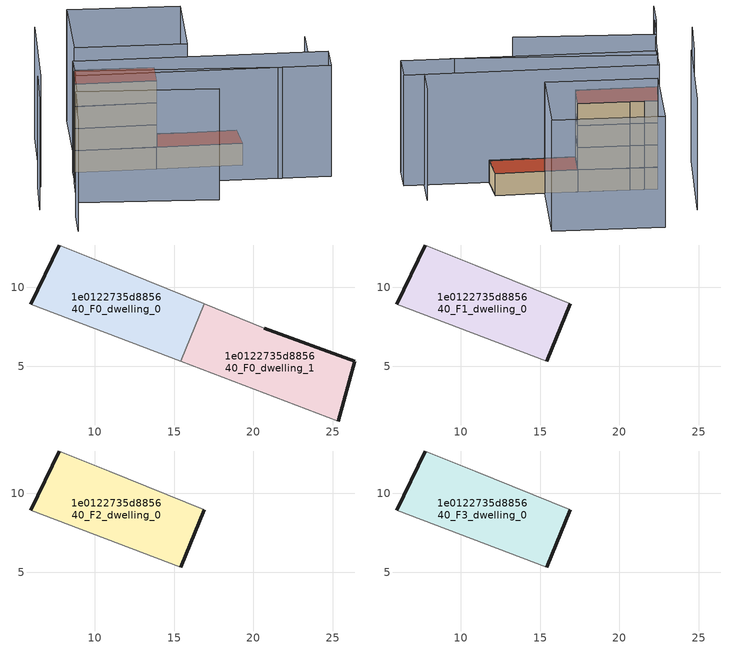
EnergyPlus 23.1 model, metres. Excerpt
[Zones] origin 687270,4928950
1e0122735d885640_F0_dwelling_0
 floor ground (EU_floor_Construction): 15.42,5.33 16.89,8.96 10.9,11.38 9.33,12.01 7.77,12.66 5.98,8.92 z0
 wall outside (EU_wall_Construction): 5.98,8.92 7.77,12.66 z0:3
 wall adiabatic (EU_wall_Construction): 15.42,5.33 5.98,8.92 / 7.77,12.66 9.33,12.01 10.9,11.38 16.89,8.96 z0:3
 wall to 1e0122735d885640_F0_dwelling_1 (EU_wall_Construction): 16.89,8.96 15.42,5.33 z0:3
1e0122735d885640_F0_dwelling_1
 floor ground (EU_floor_Construction): 25.33,1.57 26.37,5.34 20.68,7.42 16.89,8.96 15.42,5.33 z0
 wall outside (EU_wall_Construction): 20.68,7.42 26.37,5.34 25.33,1.57 z0:3
 wall adiabatic (EU_wall_Construction): 16.89,8.96 20.68,7.42 / 25.33,1.57 15.42,5.33 z0:3
 roof outside (EU_roof_Construction): 26.37,5.34 25.33,1.57 15.42,5.33 16.89,8.96 20.68,7.42 z3
1e0122735d885640_F1_dwelling_0
 floor to 1e0122735d885640_F0_dwelling_0 (EU_floor_Construction): 15.42,5.33 16.89,8.96 10.9,11.38 9.33,12.01 7.77,12.66 5.98,8.92 z3
 wall outside (EU_wall_Construction): 5.98,8.92 7.77,12.66 / 16.89,8.96 15.42,5.33 z3:6
 wall adiabatic (EU_wall_Construction): 15.42,5.33 5.98,8.92 / 7.77,12.66 9.33,12.01 10.9,11.38 16.89,8.96 z3:6
1e0122735d885640_F2_dwelling_0
 floor to 1e0122735d885640_F1_dwelling_0 (EU_floor_Construction): 15.42,5.33 16.89,8.96 10.9,11.38 9.33,12.01 7.77,12.66 5.98,8.92 z6
 wall outside (EU_wall_Construction): 5.98,8.92 7.77,12.66 / 16.89,8.96 15.42,5.33 z6:9
 wall adiabatic (EU_wall_Construction): 15.42,5.33 5.98,8.92 / 7.77,12.66 9.33,12.01 10.9,11.38 16.89,8.96 z6:9
1e0122735d885640_F3_dwelling_0
 floor to 1e0122735d885640_F2_dwelling_0 (EU_floor_Construction): 15.42,5.33 16.89,8.96 10.9,11.38 9.33,12.01 7.77,12.66 5.98,8.92 z9
 wall outside (EU_wall_Construction): 5.98,8.92 7.77,12.66 / 16.89,8.96 15.42,5.33 z9:12
 wall adiabatic (EU_wall_Construction): 15.42,5.33 5.98,8.92 / 7.77,12.66 9.33,12.01 10.9,11.38 16.89,8.96 z9:12
 roof outside (EU_roof_Construction): 16.89,8.96 15.42,5.33 5.98,8.92 7.77,12.66 9.33,12.01 10.9,11.38 z12
shading: -1.21,-6.12 0.37,-2.3 / 0.57,-2.38 2.23,1.3 / 2.23,1.3 18.23,-5.92 / 2.28,1.21 4.72,6.58 / 4.72,6.58 27.92,-3.93 / 32.73,-1.37 34.36,2.64 / 0.12,7.43 -2.69,1.4 / 6.18,20.13 0.43,7.24 / 33.54,-6.13 4.31,5.43 / 4.31,5.43 5.84,9.28 / 5.84,9.28 35.06,-2.28 / 35.06,-2.28 33.54,-6.13 / 20.66,7.37 7.77,12.66 / 7.77,12.66 11.91,22.74 / 11.91,22.74 24.8,17.45 / 24.8,17.45 20.66,7.37 z0:15
[Building]
EU S2 Campaign: North Axis=0; Terrain=City; Solar Distribution=FullExterior
[Site:Location]
Bologna: Latitude=44.5; Longitude=11.25; Time Zone=1; Elevation=37
[SizingPeriod:WeatherFileDays]
AnnualSizingPeriod: Begin Month=1; Begin Day of Month=1; End Month=12; End Day of Month=31; Day of Week for Start Day=Monday; Use Weather File Daylight Saving Period=No; Use Weather File Rain and Snow Indicators=No
[MATERIAL]
EU_InternalMass_Material: Roughness=MediumRough; Thickness=0.1; Conductivity=1; Density=1800; Specific Heat=900; Thermal Absorptance=0.9; Solar Absorptance=0.7; Visible Absorptance=0.7
[MATERIAL:NOMASS] Roughness=MediumRough; Thermal Absorptance=0.9; Solar Absorptance=0.7; Visible Absorptance=0.7
Name | Thermal Resistance
EU_wall_NoMass | 0.937881
EU_roof_NoMass | 0.548572
EU_floor_NoMass | 0.71348
[CONSTRUCTION]
EU_wall_Construction: EU_wall_NoMass
EU_roof_Construction: EU_roof_NoMass
EU_floor_Construction: EU_floor_NoMass
EU_InternalMass_Construction: EU_InternalMass_Material
[ZONE] Type=1; Multiplier=1; Ceiling Height=autocalculate; Floor Area=autocalculate; Part of Total Floor Area=Yes
Name | Volume
1e0122735d885640_F0_dwelling_0; 1e0122735d885640_F1_dwelling_0; 1e0122735d885640_F2_dwelling_0; 1e0122735d885640_F3_dwelling_0 | 120.245
1e0122735d885640_F0_dwelling_1 | 120.249
[INTERNALMASS] Construction=EU_InternalMass_Construction
Name | Zone or ZoneList | Surface Area
1e0122735d885640_F0_dwelling_0_EU_InternalMass | 1e0122735d885640_F0_dwelling_0 | 40.0815
1e0122735d885640_F0_dwelling_1_EU_InternalMass | 1e0122735d885640_F0_dwelling_1 | 40.0833
1e0122735d885640_F1_dwelling_0_EU_InternalMass | 1e0122735d885640_F1_dwelling_0 | 80.1638
1e0122735d885640_F2_dwelling_0_EU_InternalMass | 1e0122735d885640_F2_dwelling_0 | 80.1638
1e0122735d885640_F3_dwelling_0_EU_InternalMass | 1e0122735d885640_F3_dwelling_0 | 80.1638
[OTHEREQUIPMENT] Fuel Type=Electricity; Design Level Calculation Method=Watts/Area; Power per Zone Floor Area=1; Fraction Latent=0; Fraction Radiant=0; Fraction Lost=0; Carbon Dioxide Generation Rate=0; EndUse Subcategory=EU_Step8_InternalGains
Name | Zone or ZoneList or Space or SpaceList | Schedule
EU_Step8_InternalGain_1e0122735d885640_F0_dwelling_0_f000 | 1e0122735d885640_F0_dwelling_0 | EU_Step8_GainSchedule_1e0122735d885640_F0_dwelling_0_f000
EU_Step8_InternalGain_1e0122735d885640_F0_dwelling_1_f000 | 1e0122735d885640_F0_dwelling_1 | EU_Step8_GainSchedule_1e0122735d885640_F0_dwelling_1_f000
EU_Step8_InternalGain_1e0122735d885640_F1_dwelling_0_f000 | 1e0122735d885640_F1_dwelling_0 | EU_Step8_GainSchedule_1e0122735d885640_F1_dwelling_0_f000
EU_Step8_InternalGain_1e0122735d885640_F2_dwelling_0_f000 | 1e0122735d885640_F2_dwelling_0 | EU_Step8_GainSchedule_1e0122735d885640_F2_dwelling_0_f000
EU_Step8_InternalGain_1e0122735d885640_F3_dwelling_0_f000 | 1e0122735d885640_F3_dwelling_0 | EU_Step8_GainSchedule_1e0122735d885640_F3_dwelling_0_f000
[ZONEVENTILATION:DESIGNFLOWRATE] Schedule=EU_AlwaysOn; Design Flow Rate Calculation Method=AirChanges/Hour; Air Changes per Hour=0.687892; Ventilation Type=Natural; Fan Pressure Rise=0; Fan Total Efficiency=1; Constant Term Coefficient=1; Temperature Term Coefficient=0; Velocity Term Coefficient=0; Velocity Squared Term Coefficient=0; Minimum Indoor Temperature=-100; Maximum Indoor Temperature=100; Delta Temperature=-100; Minimum Outdoor Temperature=-100; Maximum Outdoor Temperature=100; Maximum Wind Speed=40
Name | Zone or ZoneList or Space or SpaceList
EU_ConstantAir_1e0122735d885640_F0_dwelling_0 | 1e0122735d885640_F0_dwelling_0
EU_ConstantAir_1e0122735d885640_F0_dwelling_1 | 1e0122735d885640_F0_dwelling_1
EU_ConstantAir_1e0122735d885640_F1_dwelling_0 | 1e0122735d885640_F1_dwelling_0
EU_ConstantAir_1e0122735d885640_F2_dwelling_0 | 1e0122735d885640_F2_dwelling_0
EU_ConstantAir_1e0122735d885640_F3_dwelling_0 | 1e0122735d885640_F3_dwelling_0
[SIZING:ZONE] Zone Cooling Design Supply Air Temperature Input Method=SupplyAirTemperature; Zone Cooling Design Supply Air Temperature=13; Zone Heating Design Supply Air Temperature Input Method=SupplyAirTemperature; Zone Heating Design Supply Air Temperature=50; Zone Cooling Design Supply Air Humidity Ratio=0.008; Zone Heating Design Supply Air Humidity Ratio=0.008; Cooling Design Air Flow Method=DesignDay; Cooling Design Air Flow Rate=0; Cooling Minimum Air Flow per Zone Floor Area=0.000762; Cooling Minimum Air Flow=0; Cooling Minimum Air Flow Fraction=0.2; Heating Design Air Flow Method=DesignDay; Heating Design Air Flow Rate=0; Heating Maximum Air Flow per Zone Floor Area=0.002032; Heating Maximum Air Flow=0.141576; Heating Maximum Air Flow Fraction=0.3; Account for Dedicated Outdoor Air System=No; Dedicated Outdoor Air System Control Strategy=NeutralSupplyAir; Dedicated Outdoor Air Low Setpoint Temperature for Design=autosize; Dedicated Outdoor Air High Setpoint Temperature for Design=autosize; Zone Load Sizing Method=Sensible Load Only No Latent Load; Zone Latent Cooling Design Supply Air Humidity Ratio Input Method=HumidityRatioDifference; Zone Cooling Design Supply Air Humidity Ratio Difference=0.005; Zone Latent Heating Design Supply Air Humidity Ratio Input Method=HumidityRatioDifference; Zone Humidification Design Supply Air Humidity Ratio Difference=0.005
1e0122735d885640_F0_dwelling_0; 1e0122735d885640_F0_dwelling_1; 1e0122735d885640_F1_dwelling_0; 1e0122735d885640_F2_dwelling_0; 1e0122735d885640_F3_dwelling_0
[ThermostatSetpoint:DualSetpoint] Heating Setpoint Temperature Schedule=HVACTemplate-Always 20; Cooling Setpoint Temperature Schedule=HVACTemplate-Always 50
EU_HeatOnly_1e0122735d885640_F0_dwelling_0 Dual SP Control; EU_HeatOnly_1e0122735d885640_F0_dwelling_1 Dual SP Control; EU_HeatOnly_1e0122735d885640_F1_dwelling_0 Dual SP Control; EU_HeatOnly_1e0122735d885640_F2_dwelling_0 Dual SP Control; EU_HeatOnly_1e0122735d885640_F3_dwelling_0 Dual SP Control
[ZoneControl:Thermostat] Control Type Schedule=HVACTemplate-Always 4
Name | Zone or ZoneList | Control
1e0122735d885640_F0_dwelling_0 Thermostat | 1e0122735d885640_F0_dwelling_0 | EU_HeatOnly_1e0122735d885640_F0_dwelling_0 Dual SP Control
1e0122735d885640_F0_dwelling_1 Thermostat | 1e0122735d885640_F0_dwelling_1 | EU_HeatOnly_1e0122735d885640_F0_dwelling_1 Dual SP Control
1e0122735d885640_F1_dwelling_0 Thermostat | 1e0122735d885640_F1_dwelling_0 | EU_HeatOnly_1e0122735d885640_F1_dwelling_0 Dual SP Control
1e0122735d885640_F2_dwelling_0 Thermostat | 1e0122735d885640_F2_dwelling_0 | EU_HeatOnly_1e0122735d885640_F2_dwelling_0 Dual SP Control
1e0122735d885640_F3_dwelling_0 Thermostat | 1e0122735d885640_F3_dwelling_0 | EU_HeatOnly_1e0122735d885640_F3_dwelling_0 Dual SP Control
[Zone equipment]
1e0122735d885640_F0_dwelling_0: 1e0122735d885640_F0_dwelling_0 Ideal Loads Air System
1e0122735d885640_F0_dwelling_1: 1e0122735d885640_F0_dwelling_1 Ideal Loads Air System
1e0122735d885640_F1_dwelling_0: 1e0122735d885640_F1_dwelling_0 Ideal Loads Air System
1e0122735d885640_F2_dwelling_0: 1e0122735d885640_F2_dwelling_0 Ideal Loads Air System
1e0122735d885640_F3_dwelling_0: 1e0122735d885640_F3_dwelling_0 Ideal Loads Air System
[ZoneHVAC:IdealLoadsAirSystem] Availability Schedule=EU_AlwaysOn; Maximum Heating Supply Air Temperature [C]=50; Minimum Cooling Supply Air Temperature [C]=13; Maximum Heating Supply Air Humidity Ratio [kg-H20/kg-air]=0.0156; Minimum Cooling Supply Air Humidity Ratio [kg-H20/kg-air]=0.0077; Heating Limit=NoLimit; Cooling Limit=NoLimit; Heating Availability Schedule=EU_AlwaysOn; Cooling Availability Schedule=EU_CoolingOff; Dehumidification Control Type=ConstantSensibleHeatRatio; Cooling Sensible Heat Ratio=0.7; Humidification Control Type=None; Demand Controlled Ventilation Type=None; Outdoor Air Economizer Type=NoEconomizer; Heat Recovery Type=None; Sensible Heat Recovery Effectiveness=0.7; Latent Heat Recovery Effectiveness=0.65
1e0122735d885640_F0_dwelling_0 Ideal Loads Air System; 1e0122735d885640_F0_dwelling_1 Ideal Loads Air System; 1e0122735d885640_F1_dwelling_0 Ideal Loads Air System; 1e0122735d885640_F2_dwelling_0 Ideal Loads Air System; 1e0122735d885640_F3_dwelling_0 Ideal Loads Air System
[SCHEDULE:CONSTANT]
Name | Hourly Value
EU_AlwaysOn | 1
EU_CoolingOff | 0
[SCHEDULE:FILE] Column Number=1; Rows to Skip at Top=0; Number of Hours of Data=8760; Column Separator=Comma; Interpolate to Timestep=No; Minutes per Item=60; Adjust Schedule for Daylight Savings=Yes
Name | File
EU_Step8_GainSchedule_1e0122735d885640_F0_dwelling_0_f000 | ../../schedules/1e0122735d885640/1e0122735d885640_F0_dwelling_0_f000_gain.csv
EU_Step8_GainSchedule_1e0122735d885640_F0_dwelling_1_f000 | ../../schedules/1e0122735d885640/1e0122735d885640_F0_dwelling_1_f000_gain.csv
EU_Step8_GainSchedule_1e0122735d885640_F1_dwelling_0_f000 | ../../schedules/1e0122735d885640/1e0122735d885640_F1_dwelling_0_f000_gain.csv
EU_Step8_GainSchedule_1e0122735d885640_F2_dwelling_0_f000 | ../../schedules/1e0122735d885640/1e0122735d885640_F2_dwelling_0_f000_gain.csv
EU_Step8_GainSchedule_1e0122735d885640_F3_dwelling_0_f000 | ../../schedules/1e0122735d885640/1e0122735d885640_F3_dwelling_0_f000_gain.csv
[Schedule:Compact]
HVACTemplate-Always 20: Through: 12/31, For: AllDays, Until: 24:00, 20
HVACTemplate-Always 50: Through: 12/31, For: AllDays, Until: 24:00, 50
HVACTemplate-Always 4: Through: 12/31, For: AllDays, Until: 24:00, 4
